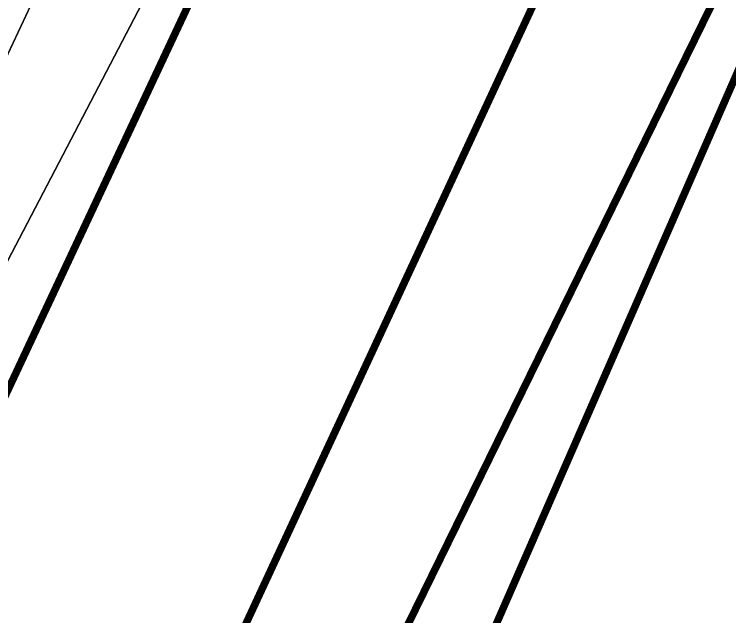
# Model space of a CAD drawing. Header units: inches. Extents: x 350994 to 353538, y 1581369 to 1583842.
# Drawn here: x 351704.66 to 351714.25, y 1583613.5 to 1583621.58 of the extents above; entities that cross this region are included whole.
import ezdxf

# ---------------------------------------------------------------- set-up
doc = ezdxf.new("R2010")
doc.units = ezdxf.units.IN
doc.header["$MEASUREMENT"] = 0
for name, pattern in [('1', [0]), ('ACAD_ISO03W100', [30, 12, -18]), ('DASHDOTX2', [2, 1, -0.5, 0, -0.5])]:
    doc.linetypes.add(name, pattern=pattern)
for name, color, linetype in [('BOUNDARY', 5, 'Continuous'), ('CULVERT', 255, '1'), ('CW', 94, '1'), ("ROAD'S", 1, '1')]:
    doc.layers.add(name, color=color, linetype=linetype)

msp = doc.modelspace()

# ---------------------------------------------------------------- linework, layer by layer
at = {"layer": 'BOUNDARY', "lineweight": 5, "const_width": 0.1}
msp.add_lwpolyline([(351717.2735, 1583610.3864), (351711.0214, 1583613.1709), (351714.5568, 1583621.2635), (351720.9751, 1583618.2385), (351717.3876, 1583610.5359)], dxfattribs=at)
at = {"layer": 'CULVERT', "color": 250, "linetype": 'DASHDOTX2', "lineweight": 5, "ltscale": 2, "const_width": 0.02}
for points in [[(351709.0214, 1583630.5226), (351701.075, 1583613.586)], [(351710.4945, 1583629.623), (351701.8857, 1583613.1245)]]:
    msp.add_lwpolyline(points, dxfattribs=at)
at = {"layer": 'CW', "linetype": 'ACAD_ISO03W100', "lineweight": 5, "ltscale": 0.1, "const_width": 0.1, "elevation": 90.2575}
msp.add_lwpolyline([(351708.6153, 1583610.6941), (351717.0608, 1583627.9356), (351717.7693, 1583629.5746), (351728.165, 1583651.7339), (351752.6188, 1583638.0972), (351730.5891, 1583599.774), (351708.6153, 1583610.6941)], dxfattribs=at)
at = {"layer": "ROAD'S", "lineweight": 5, "const_width": 0.1}
for points in [[(351710.8416, 1583629.9153), (351698.8246, 1583604.2624), (351587.502, 1583667.2163), (351587.502, 1583667.2163)], [(351713.141, 1583595.7229), (351702.5275, 1583602.1171), (351720.3688, 1583640.5627), (351732.6926, 1583667.228), (351720.3688, 1583640.5627)]]:
    msp.add_lwpolyline(points, dxfattribs=at)

doc.saveas('drawing.dxf')
